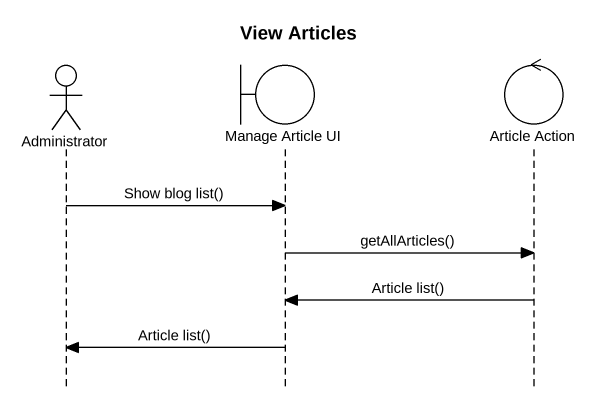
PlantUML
@startuml
title View Articles
hide footbox
actor Administrator
boundary "Manage Article UI" as Manage_Article_UI
control "Article Action" as Article_Action

Administrator -> Manage_Article_UI : Show blog list()
Manage_Article_UI -> Article_Action : getAllArticles()
Article_Action -> Manage_Article_UI : Article list()
Manage_Article_UI -> Administrator : Article list()
@enduml
